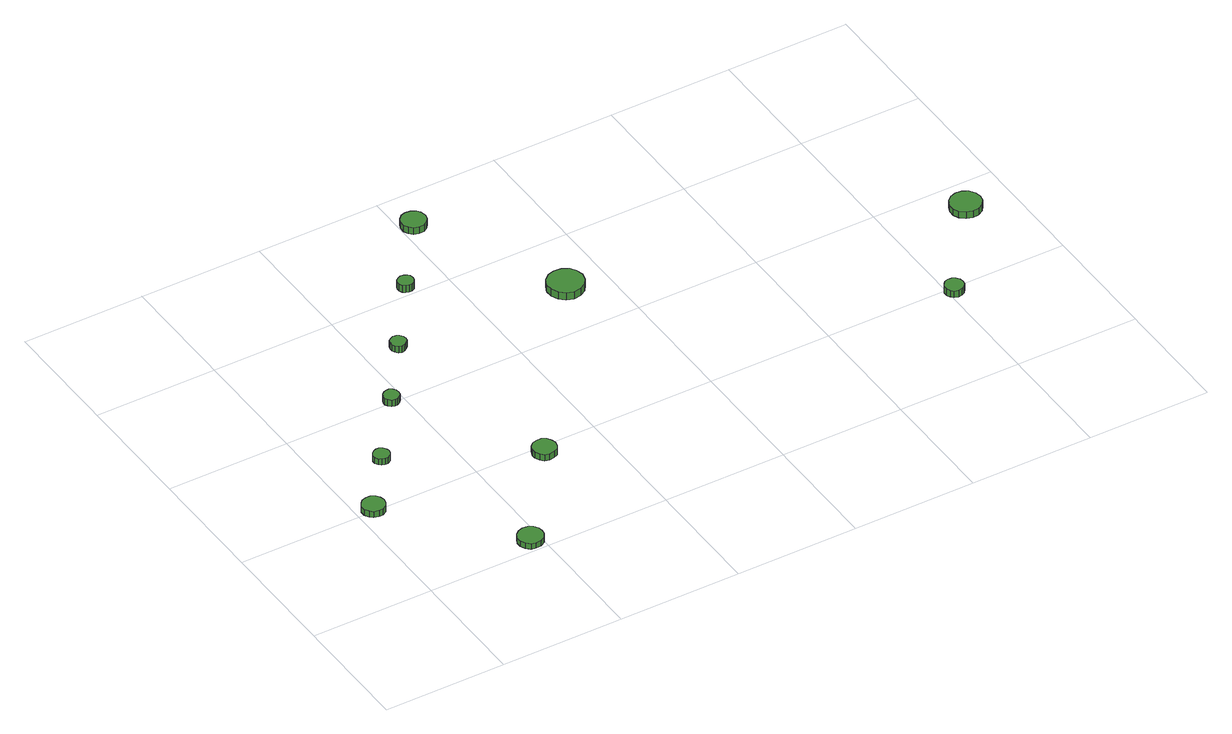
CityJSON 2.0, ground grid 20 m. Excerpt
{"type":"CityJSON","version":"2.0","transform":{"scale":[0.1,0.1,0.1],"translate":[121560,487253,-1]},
"CityObjects":{
"tree1":{"type":"SolitaryVegetationObject","attributes":{"function":"something"},"geometry":[{"type":"MultiSurface","lod":"1","boundaries":[[[0,1,2,3,4,5,6,7,8,9,10,11,12,13,14]],[[15,16,17,18,19,20,21,22,23,24,25,26,27,28,29]],[[0,29,28,1]],[[1,28,27,2]],[[2,27,26,3]],[[3,26,25,4]],[[4,25,24,5]],[[5,24,23,6]],[[6,23,22,7]],[[7,22,21,8]],[[8,21,20,9]],[[9,20,19,10]],[[10,19,18,11]],[[11,18,17,12]],[[12,17,16,13]],[[13,16,15,14]],[[14,15,29,0]]]}]},
"tree2":{"type":"SolitaryVegetationObject","attributes":{"function":"something"},"geometry":[{"type":"MultiSurface","lod":"1","boundaries":[[[30,31,32,33,34,35,36,37,38,39,40,41,42,43,44]],[[45,46,47,48,49,50,51,52,53,54,55,56,57,58,59]],[[30,59,58,31]],[[31,58,57,32]],[[32,57,56,33]],[[33,56,55,34]],[[34,55,54,35]],[[35,54,53,36]],[[36,53,52,37]],[[37,52,51,38]],[[38,51,50,39]],[[39,50,49,40]],[[40,49,48,41]],[[41,48,47,42]],[[42,47,46,43]],[[43,46,45,44]],[[44,45,59,30]]]}]},
"tree3":{"type":"SolitaryVegetationObject","attributes":{"function":"something"},"geometry":[{"type":"MultiSurface","lod":"1","boundaries":[[[60,61,62,63,64,65,66,67,68,69,70,71,72,73,74]],[[75,76,77,78,79,80,81,82,83,84,85,86,87,88,89]],[[60,89,88,61]],[[61,88,87,62]],[[62,87,86,63]],[[63,86,85,64]],[[64,85,84,65]],[[65,84,83,66]],[[66,83,82,67]],[[67,82,81,68]],[[68,81,80,69]],[[69,80,79,70]],[[70,79,78,71]],[[71,78,77,72]],[[72,77,76,73]],[[73,76,75,74]],[[74,75,89,60]]]}]},
"tree4":{"type":"SolitaryVegetationObject","attributes":{"function":"something"},"geometry":[{"type":"MultiSurface","lod":"1","boundaries":[[[90,91,92,93,94,95,96,97,98,99,100,101,102,103,104]],[[105,106,107,108,109,110,111,112,113,114,115,116,117,118,119]],[[90,119,118,91]],[[91,118,117,92]],[[92,117,116,93]],[[93,116,115,94]],[[94,115,114,95]],[[95,114,113,96]],[[96,113,112,97]],[[97,112,111,98]],[[98,111,110,99]],[[99,110,109,100]],[[100,109,108,101]],[[101,108,107,102]],[[102,107,106,103]],[[103,106,105,104]],[[104,105,119,90]]]}]},
"tree5":{"type":"SolitaryVegetationObject","attributes":{"function":"something"},"geometry":[{"type":"MultiSurface","lod":"1","boundaries":[[[120,121,122,123,124,125,126,127,128,129,130,131,132,133,134]],[[135,136,137,138,139,140,141,142,143,144,145,146,147,148,149]],[[120,149,148,121]],[[121,148,147,122]],[[122,147,146,123]],[[123,146,145,124]],[[124,145,144,125]],[[125,144,143,126]],[[126,143,142,127]],[[127,142,141,128]],[[128,141,140,129]],[[129,140,139,130]],[[130,139,138,131]],[[131,138,137,132]],[[132,137,136,133]],[[133,136,135,134]],[[134,135,149,120]]]}]},
"tree6":{"type":"SolitaryVegetationObject","attributes":{"function":"something"},"geometry":[{"type":"MultiSurface","lod":"1","boundaries":[[[150,151,152,153,154,155,156,157,158,159,160,161,162,163,164]],[[165,166,167,168,169,170,171,172,173,174,175,176,177,178,179]],[[150,179,178,151]],[[151,178,177,152]],[[152,177,176,153]],[[153,176,175,154]],[[154,175,174,155]],[[155,174,173,156]],[[156,173,172,157]],[[157,172,171,158]],[[158,171,170,159]],[[159,170,169,160]],[[160,169,168,161]],[[161,168,167,162]],[[162,167,166,163]],[[163,166,165,164]],[[164,165,179,150]]]}]},
"tree7":{"type":"SolitaryVegetationObject","attributes":{"function":"something"},"geometry":[{"type":"MultiSurface","lod":"1","boundaries":[[[180,181,182,183,184,185,186,187,188,189,190,191,192,193,194]],[[195,196,197,198,199,200,201,202,203,204,205,206,207,208,209]],[[180,209,208,181]],[[181,208,207,182]],[[182,207,206,183]],[[183,206,205,184]],[[184,205,204,185]],[[185,204,203,186]],[[186,203,202,187]],[[187,202,201,188]],[[188,201,200,189]],[[189,200,199,190]],[[190,199,198,191]],[[191,198,197,192]],[[192,197,196,193]],[[193,196,195,194]],[[194,195,209,180]]]}]},
"tree8":{"type":"SolitaryVegetationObject","attributes":{"function":"something"},"geometry":[{"type":"MultiSurface","lod":"1","boundaries":[[[210,211,212,213,214,215,216,217,218,219,220,221,222,223,224]],[[225,226,227,228,229,230,231,232,233,234,235,236,237,238,239]],[[210,239,238,211]],[[211,238,237,212]],[[212,237,236,213]],[[213,236,235,214]],[[214,235,234,215]],[[215,234,233,216]],[[216,233,232,217]],[[217,232,231,218]],[[218,231,230,219]],[[219,230,229,220]],[[220,229,228,221]],[[221,228,227,222]],[[222,227,226,223]],[[223,226,225,224]],[[224,225,239,210]]]}]},
"tree9":{"type":"SolitaryVegetationObject","attributes":{"function":"something"},"geometry":[{"type":"MultiSurface","lod":"1","boundaries":[[[240,241,242,243,244,245,246,247,248,249,250,251,252,253,254]],[[255,256,257,258,259,260,261,262,263,264,265,266,267,268,269]],[[240,269,268,241]],[[241,268,267,242]],[[242,267,266,243]],[[243,266,265,244]],[[244,265,264,245]],[[245,264,263,246]],[[246,263,262,247]],[[247,262,261,248]],[[248,261,260,249]],[[249,260,259,250]],[[250,259,258,251]],[[251,258,257,252]],[[252,257,256,253]],[[253,256,255,254]],[[254,255,269,240]]]}]},
"tree10":{"type":"SolitaryVegetationObject","attributes":{"function":"something"},"geometry":[{"type":"MultiSurface","lod":"1","boundaries":[[[270,271,272,273,274,275,276,277,278,279,280,281,282,283,284]],[[285,286,287,288,289,290,291,292,293,294,295,296,297,298,299]],[[270,299,298,271]],[[271,298,297,272]],[[272,297,296,273]],[[273,296,295,274]],[[274,295,294,275]],[[275,294,293,276]],[[276,293,292,277]],[[277,292,291,278]],[[278,291,290,279]],[[279,290,289,280]],[[280,289,288,281]],[[281,288,287,282]],[[282,287,286,283]],[[283,286,285,284]],[[284,285,299,270]]]}]},
"tree11":{"type":"SolitaryVegetationObject","attributes":{"function":"something"},"geometry":[{"type":"MultiSurface","lod":"1","boundaries":[[[300,301,302,303,304,305,306,307,308,309,310,311,312,313,314]],[[315,316,317,318,319,320,321,322,323,324,325,326,327,328,329]],[[300,329,328,301]],[[301,328,327,302]],[[302,327,326,303]],[[303,326,325,304]],[[304,325,324,305]],[[305,324,323,306]],[[306,323,322,307]],[[307,322,321,308]],[[308,321,320,309]],[[309,320,319,310]],[[310,319,318,311]],[[311,318,317,312]],[[312,317,316,313]],[[313,316,315,314]],[[314,315,329,300]]]}]}
},
"vertices":[
[46,204,17],[44,212,17],[40,218,17],[33,222,17],[26,222,17],[18,220,17],[13,215,17],[9,208,17],[9,200,17],[13,193,17],[18,188,17],[26,186,17],[33,186,17],[40,190,17],[44,197,17],[44,197,6],[40,190,6],[33,186,6],[26,186,6],[18,188,6],[13,193,6],[9,200,6],[9,208,6],[13,215,6],[18,220,6],[26,222,6],[33,222,6],[40,218,6],[44,212,6],[46,204,6],
[112,297,17],[110,302,17],[107,307,17],[102,310,17],[97,310,17],[92,308,17],[88,305,17],[85,300,17],[85,294,17],[88,289,17],[92,286,17],[97,284,17],[102,284,17],[107,287,17],[110,292,17],[110,292,6],[107,287,6],[102,284,6],[97,284,6],[92,286,6],[88,289,6],[85,294,6],[85,300,6],[88,305,6],[92,308,6],[97,310,6],[102,310,6],[107,307,6],[110,302,6],[112,297,6],
[204,24,16],[203,32,16],[198,39,16],[191,43,16],[182,44,16],[174,41,16],[168,36,16],[164,28,16],[164,20,16],[168,12,16],[174,6,16],[182,4,16],[191,5,16],[198,9,16],[203,16,16],[203,16,6],[198,9,6],[191,5,6],[182,4,6],[174,6,6],[168,12,6],[164,20,6],[164,28,6],[168,36,6],[174,41,6],[182,44,6],[191,43,6],[198,39,6],[203,32,6],[204,24,6],
[194,404,18],[193,410,18],[190,414,18],[185,417,18],[180,417,18],[175,415,18],[171,412,18],[169,407,18],[169,402,18],[171,397,18],[175,393,18],[180,392,18],[185,392,18],[190,395,18],[193,399,18],[193,399,6],[190,395,6],[185,392,6],[180,392,6],[175,393,6],[171,397,6],[169,402,6],[169,407,6],[171,412,6],[175,415,6],[180,417,6],[185,417,6],[190,414,6],[193,410,6],[194,404,6],
[327,187,17],[325,194,17],[321,201,17],[314,205,17],[306,205,17],[298,203,17],[293,198,17],[289,190,17],[289,183,17],[293,175,17],[298,170,17],[306,168,17],[314,169,17],[321,172,17],[325,179,17],[325,179,6],[321,172,6],[314,169,6],[306,168,6],[298,170,6],[293,175,6],[289,183,6],[289,190,6],[293,198,6],[298,203,6],[306,205,6],[314,205,6],[321,201,6],[325,194,6],[327,187,6],
[268,505,18],[267,510,18],[263,515,18],[259,517,18],[254,518,18],[249,516,18],[245,513,18],[243,508,18],[243,502,18],[245,498,18],[249,494,18],[254,492,18],[259,493,18],[263,496,18],[267,500,18],[267,500,6],[263,496,6],[259,493,6],[254,492,6],[249,494,6],[245,498,6],[243,502,6],[243,508,6],[245,513,6],[249,516,6],[254,518,6],[259,517,6],[263,515,6],[267,510,6],[268,505,6],
[346,611,25],[345,617,25],[342,621,25],[337,623,25],[332,624,25],[327,622,25],[323,619,25],[321,614,25],[321,609,25],[323,604,25],[327,601,25],[332,599,25],[337,599,25],[342,602,25],[345,606,25],[345,606,12],[342,602,12],[337,599,12],[332,599,12],[327,601,12],[323,604,12],[321,609,12],[321,614,12],[323,619,12],[327,622,12],[332,624,12],[337,623,12],[342,621,12],[345,617,12],[346,611,12],
[437,725,25],[435,734,25],[431,740,25],[423,744,25],[415,745,25],[407,743,25],[401,737,25],[398,730,25],[398,721,25],[401,714,25],[407,708,25],[415,706,25],[423,706,25],[431,711,25],[435,717,25],[435,717,13],[431,711,13],[423,706,13],[415,706,13],[407,708,13],[401,714,13],[398,721,13],[398,730,13],[401,737,13],[407,743,13],[415,745,13],[423,744,13],[431,740,13],[435,734,13],[437,725,13],
[560,490,24],[557,502,24],[551,511,24],[540,517,24],[528,518,24],[517,515,24],[508,507,24],[503,496,24],[503,484,24],[508,473,24],[517,465,24],[528,461,24],[540,463,24],[551,469,24],[557,478,24],[557,478,11],[551,469,11],[540,463,11],[528,461,11],[517,465,11],[508,473,11],[503,484,11],[503,496,11],[508,507,11],[517,515,11],[528,518,11],[540,517,11],[551,511,11],[557,502,11],[560,490,11],
[1023,188,22],[1022,195,22],[1018,200,22],[1013,203,22],[1006,204,22],[1000,202,22],[996,197,22],[993,192,22],[993,185,22],[996,180,22],[1000,175,22],[1006,173,22],[1013,174,22],[1018,177,22],[1022,182,22],[1022,182,10],[1018,177,10],[1013,174,10],[1006,173,10],[1000,175,10],[996,180,10],[993,185,10],[993,192,10],[996,197,10],[1000,202,10],[1006,204,10],[1013,203,10],[1018,200,10],[1022,195,10],[1023,188,10],
[1147,342,23],[1145,352,23],[1139,361,23],[1130,366,23],[1120,367,23],[1110,364,23],[1102,357,23],[1098,347,23],[1098,337,23],[1102,328,23],[1110,321,23],[1120,318,23],[1130,319,23],[1139,324,23],[1145,332,23],[1145,332,11],[1139,324,11],[1130,319,11],[1120,318,11],[1110,321,11],[1102,328,11],[1098,337,11],[1098,347,11],[1102,357,11],[1110,364,11],[1120,367,11],[1130,366,11],[1139,361,11],[1145,352,11],[1147,342,11]
]}
